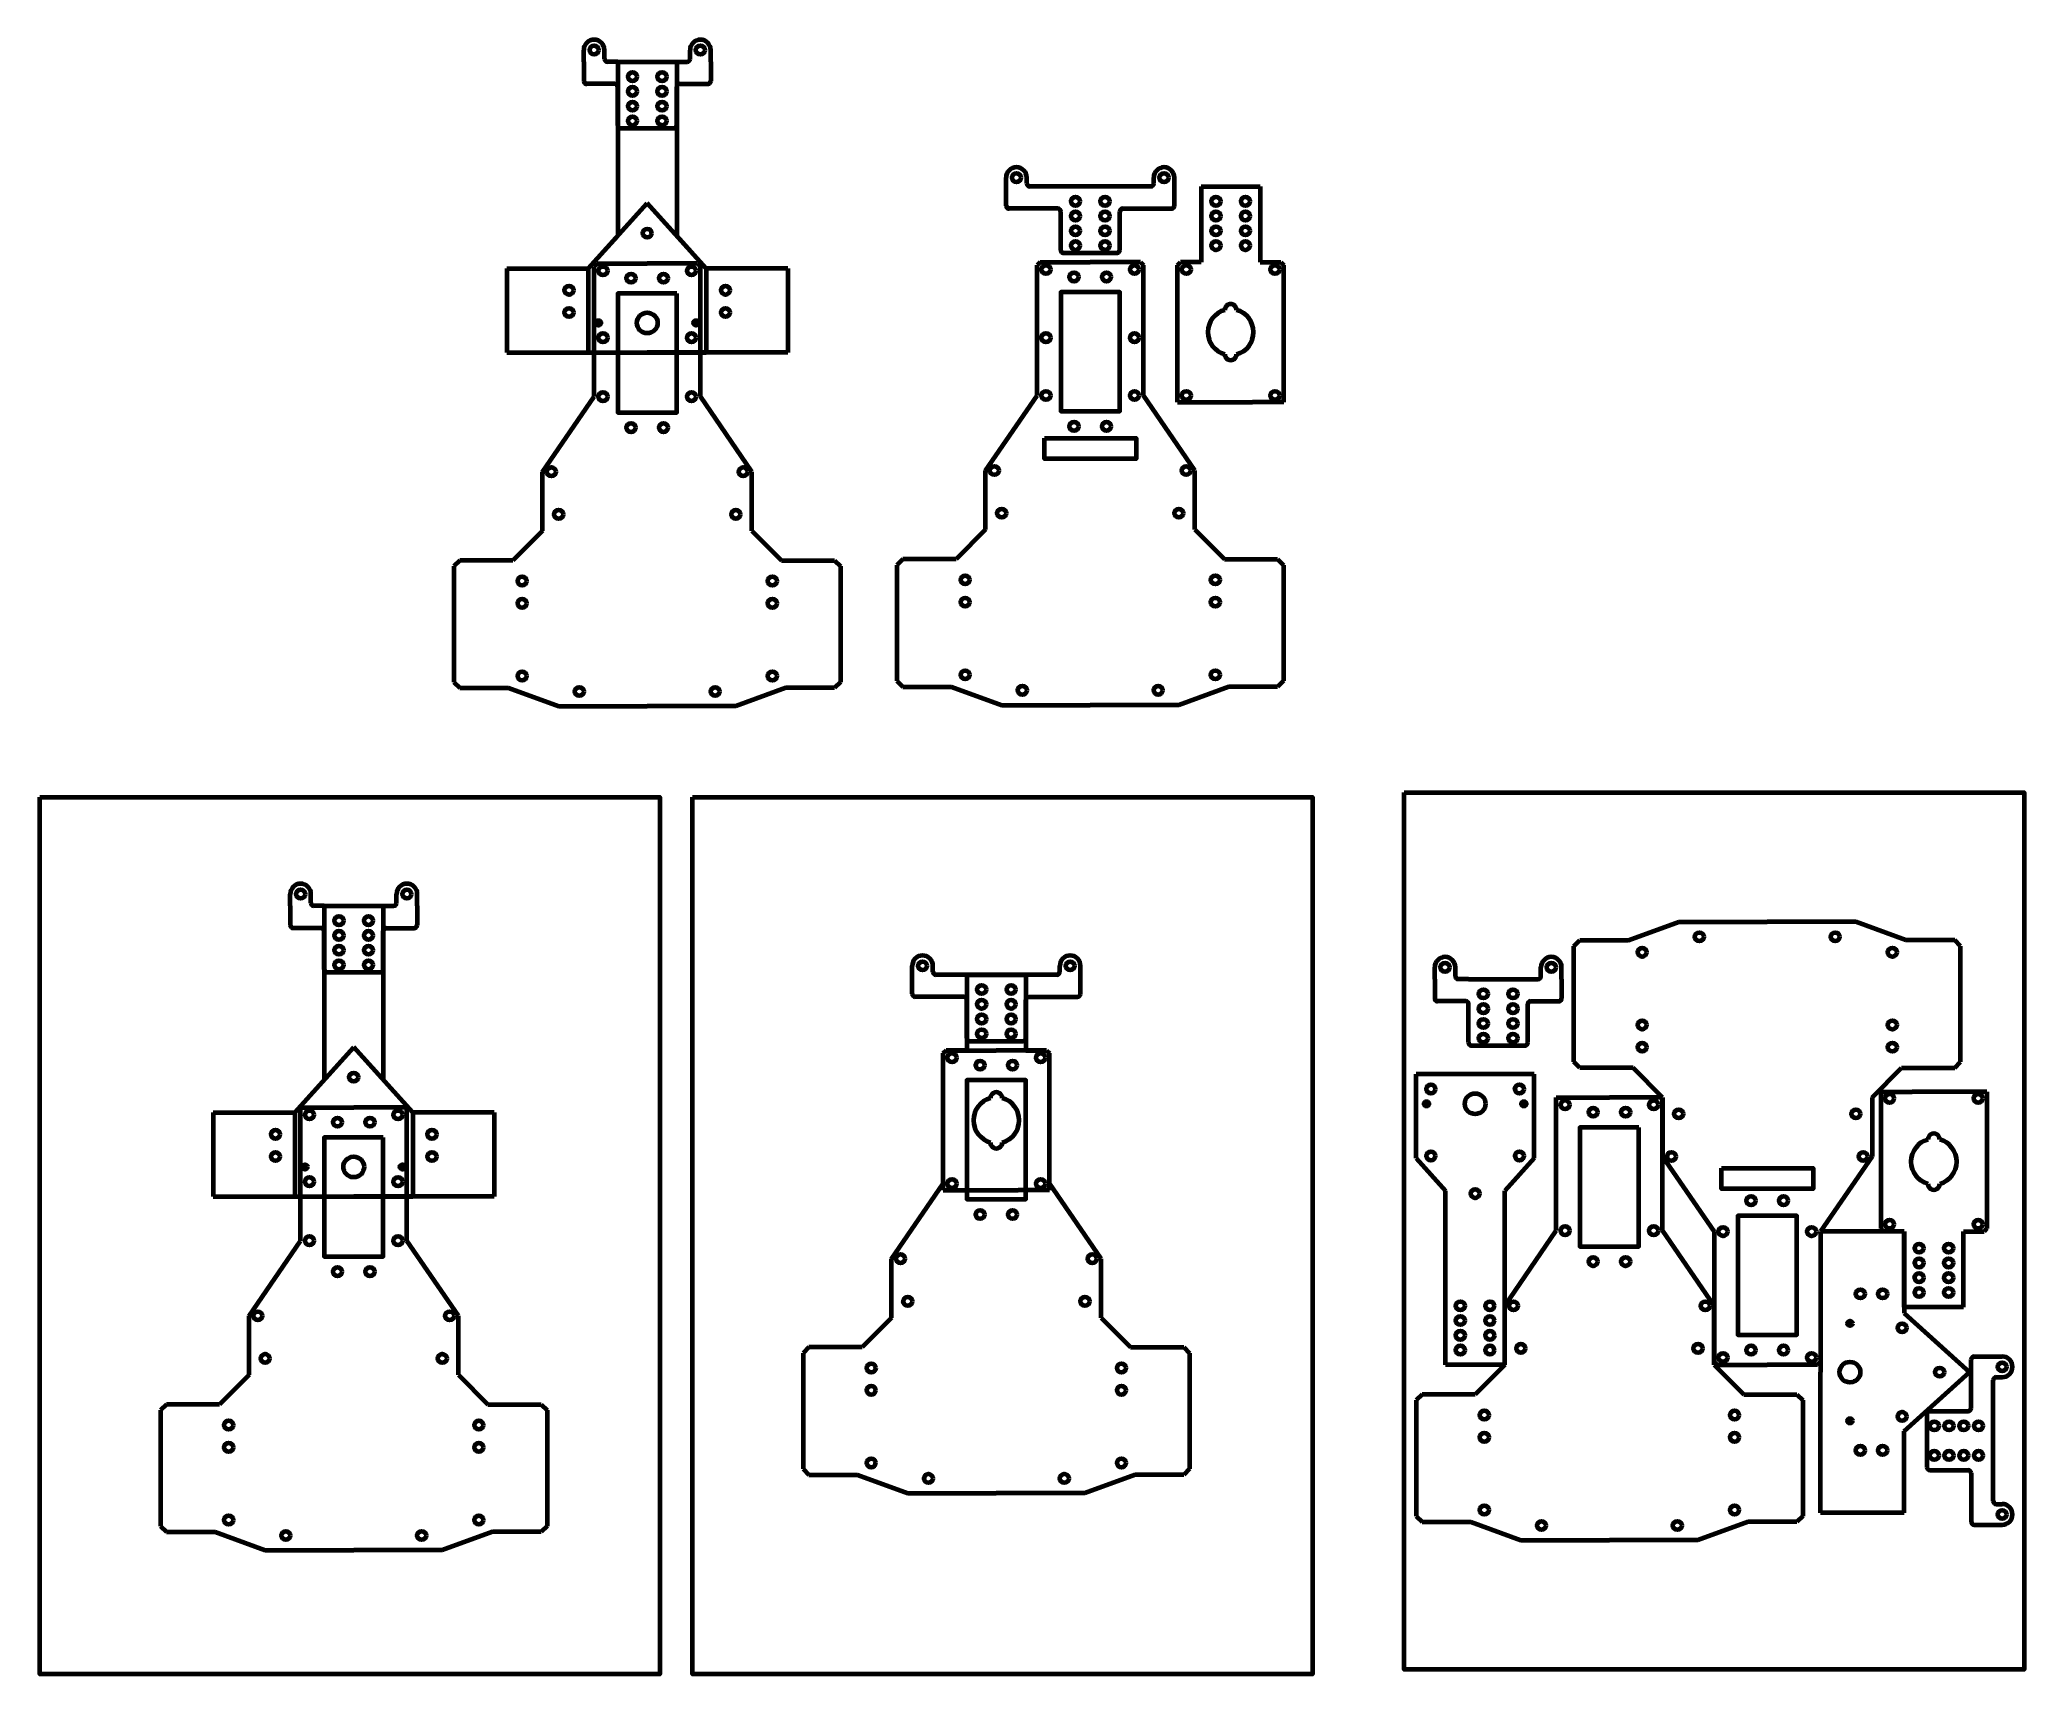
# Model space of a CAD drawing. Header units: millimetres. Extents: x 3728 to 6116, y 673 to 1227.
# Drawn here: x 3728 to 4400, y 673 to 1227 of the extents above.
import ezdxf

# ---------------------------------------------------------------- set-up
doc = ezdxf.new("R2010")
doc.units = ezdxf.units.MM
doc.layers.add('cơ bản', color=7, linetype='Continuous', lineweight=70)

msp = doc.modelspace()

# ---------------------------------------------------------------- linework, layer by layer
at = {"layer": 'cơ bản'}
for p, q in [((3911.8, 1219.18), (3911.8, 1223.18)), ((3911.8, 1219.18), (3911.8, 1212.68)), ((3918.8, 1220.18), (3918.8, 1223.18)), ((3923.3, 1219.18), (3919.8, 1219.18)), ((3923.3, 1219.18), (3943.3, 1219.18)), ((3923.3, 1219.18), (3923.3, 1160.23)), ((3923.3, 1219.18), (3943.3, 1219.18)), ((3943.3, 1219.18), (3943.3, 1160.23)), ((3943.3, 1219.18), (3946.8, 1219.18)), ((3947.8, 1220.18), (3947.8, 1223.18)), ((3954.8, 1219.18), (3954.8, 1223.18)), ((3954.8, 1219.18), (3954.8, 1212.68)), ((3922.3, 1211.68), (3912.8, 1211.68)), ((3923.3, 1197.68), (3923.3, 1210.68)), ((3943.3, 1197.68), (3943.3, 1210.68)), ((3944.3, 1211.68), (3953.8, 1211.68)), ((3924.3, 1196.68), (3942.3, 1196.68)), ((4054.85, 1170.46), (4054.85, 1179.96)), ((4061.85, 1177.96), (4061.85, 1179.96)), ((4103.85, 1176.96), (4062.85, 1176.96)), ((4104.85, 1177.96), (4104.85, 1179.96)), ((4111.85, 1170.46), (4111.85, 1179.96)), ((4120.92, 1176.96), (4120.92, 1151.34)), ((4120.92, 1176.96), (4140.92, 1176.96)), ((4140.92, 1176.96), (4140.92, 1151.34)), ((3913.3, 1149.18), (3933.3, 1171.28)), ((3953.3, 1149.18), (3933.3, 1171.28)), ((4072.35, 1169.46), (4055.85, 1169.46)), ((4073.35, 1155.46), (4073.35, 1168.46)), ((4093.35, 1155.46), (4093.35, 1168.46)), ((4094.35, 1169.46), (4110.85, 1169.46)), ((3913.3, 1149.18), (3923.3, 1160.23)), ((3953.3, 1149.18), (3943.3, 1160.23)), ((3916.3, 1150.92), (3915.3, 1149.92)), ((3915.3, 1105.8), (3915.3, 1149.92)), ((3916.3, 1150.92), (3933.3, 1150.92)), ((3950.3, 1150.92), (3933.3, 1150.92)), ((3950.3, 1150.92), (3951.3, 1149.92)), ((3951.3, 1105.8), (3951.3, 1149.92)), ((4066.35, 1151.34), (4065.35, 1150.34)), ((4065.35, 1106.21), (4065.35, 1150.34)), ((4066.35, 1151.34), (4083.35, 1151.34)), ((4074.35, 1154.46), (4092.35, 1154.46)), ((4100.35, 1151.34), (4083.35, 1151.34)), ((4100.35, 1151.34), (4101.35, 1150.34)), ((4101.35, 1106.21), (4101.35, 1150.34)), ((4112.92, 1150.34), (4113.92, 1151.34)), ((4112.92, 1120.96), (4112.92, 1150.34)), ((4120.92, 1151.34), (4113.92, 1151.34)), ((4140.92, 1151.34), (4147.92, 1151.34)), ((4147.92, 1151.34), (4148.92, 1150.34)), ((4148.92, 1120.96), (4148.92, 1150.34)), ((3885.7, 1149.18), (3913.3, 1149.18)), ((3885.7, 1149.18), (3885.7, 1120.77)), ((3913.3, 1149.18), (3913.3, 1120.77)), ((3980.9, 1149.18), (3953.3, 1149.18)), ((3953.3, 1149.18), (3953.3, 1120.77)), ((3980.9, 1149.18), (3980.9, 1120.77)), ((3885.7, 1120.77), (3933.3, 1120.77)), ((3913.3, 1120.77), (3953.3, 1120.77)), ((3980.9, 1120.77), (3933.3, 1120.77)), ((4112.92, 1103.96), (4112.92, 1120.96)), ((4148.92, 1103.96), (4148.92, 1120.96)), ((3897.82, 1080.36), (3915.3, 1105.8)), ((3968.78, 1080.36), (3951.3, 1105.8)), ((4047.88, 1080.77), (4065.35, 1106.21)), ((4118.83, 1080.77), (4101.35, 1106.21)), ((4112.92, 1103.96), (4138.31, 1103.96)), ((4148.92, 1103.96), (4138.31, 1103.96)), ((3897.82, 1060.36), (3897.82, 1080.36)), ((3968.78, 1060.36), (3968.78, 1080.36)), ((4047.88, 1060.77), (4047.88, 1080.77)), ((4118.83, 1060.77), (4118.83, 1080.77)), ((3897.82, 1060.36), (3887.82, 1050.36)), ((3968.78, 1060.36), (3978.78, 1050.36)), ((4047.88, 1060.77), (4037.88, 1050.77)), ((4118.83, 1060.77), (4128.83, 1050.77)), ((3869.82, 1050.36), (3867.82, 1048.36)), ((3887.82, 1050.36), (3869.82, 1050.36)), ((3978.78, 1050.36), (3996.78, 1050.36)), ((3996.78, 1050.36), (3998.78, 1048.36)), ((4019.88, 1050.77), (4017.88, 1048.77)), ((4017.88, 1048.77), (4017.88, 1009.56)), ((4037.88, 1050.77), (4019.88, 1050.77)), ((4128.83, 1050.77), (4146.83, 1050.77)), ((4146.83, 1050.77), (4148.83, 1048.77)), ((4148.83, 1048.77), (4148.83, 1009.56)), ((3867.82, 1048.36), (3867.82, 1009.15)), ((3998.78, 1048.36), (3998.78, 1009.15)), ((3867.82, 1009.15), (3869.82, 1007.15)), ((3998.78, 1009.15), (3996.78, 1007.15)), ((4017.88, 1009.56), (4019.88, 1007.56)), ((4148.83, 1009.56), (4146.83, 1007.56)), ((3869.82, 1007.15), (3886.32, 1007.15)), ((3886.32, 1007.15), (3903.3, 1000.94)), ((3980.28, 1007.15), (3963.3, 1000.94)), ((3996.78, 1007.15), (3980.28, 1007.15)), ((4019.88, 1007.56), (4036.38, 1007.56)), ((4036.38, 1007.56), (4053.35, 1001.35)), ((4130.33, 1007.56), (4113.35, 1001.35)), ((4146.83, 1007.56), (4130.33, 1007.56)), ((3903.3, 1000.94), (3933.3, 1000.94)), ((3963.3, 1000.94), (3933.3, 1000.94)), ((4053.35, 1001.35), (4083.35, 1001.35)), ((4113.35, 1001.35), (4083.35, 1001.35)), ((3812.39, 933.34), (3812.39, 937.34)), ((3819.39, 934.34), (3819.39, 937.34)), ((3848.39, 934.34), (3848.39, 937.34)), ((3855.39, 933.34), (3855.39, 937.34)), ((3812.39, 933.34), (3812.39, 926.84)), ((3823.89, 933.34), (3820.39, 933.34)), ((3823.89, 933.34), (3843.89, 933.34)), ((3823.89, 933.34), (3823.89, 874.39)), ((3823.89, 933.34), (3843.89, 933.34)), ((3843.89, 933.34), (3843.89, 874.39)), ((3843.89, 933.34), (3847.39, 933.34)), ((3855.39, 933.34), (3855.39, 926.84)), ((4265.7, 921.69), (4282.68, 927.9)), ((4282.68, 927.9), (4312.68, 927.9)), ((4342.68, 927.9), (4312.68, 927.9)), ((4359.65, 921.69), (4342.68, 927.9)), ((3822.89, 925.84), (3813.39, 925.84)), ((3823.89, 911.84), (3823.89, 924.84)), ((3843.89, 911.84), (3843.89, 924.84)), ((3844.89, 925.84), (3854.39, 925.84)), ((4247.2, 919.69), (4249.2, 921.69)), ((4249.2, 921.69), (4265.7, 921.69)), ((4376.15, 921.69), (4359.65, 921.69)), ((4378.15, 919.69), (4376.15, 921.69)), ((4247.2, 880.48), (4247.2, 919.69)), ((4378.15, 880.48), (4378.15, 919.69)), ((3824.89, 910.84), (3842.89, 910.84)), ((4023.05, 903.53), (4023.05, 913.03)), ((4030.05, 911.03), (4030.05, 913.03)), ((4072.05, 910.03), (4031.05, 910.03)), ((4041.55, 910.03), (4041.55, 884.41)), ((4041.55, 910.03), (4061.55, 910.03)), ((4061.55, 910.03), (4061.55, 884.41)), ((4073.05, 911.03), (4073.05, 913.03)), ((4080.05, 903.53), (4080.05, 913.03)), ((4200.02, 908.53), (4200.02, 912.53)), ((4200.02, 908.53), (4200.02, 902.03)), ((4207.02, 909.53), (4207.02, 912.53)), ((4211.52, 908.53), (4208.02, 908.53)), ((4211.52, 908.53), (4231.52, 908.53)), ((4231.52, 908.53), (4235.02, 908.53)), ((4236.02, 909.53), (4236.02, 912.53)), ((4243.02, 908.53), (4243.02, 912.53)), ((4243.02, 908.53), (4243.02, 902.03)), ((4040.55, 902.53), (4024.05, 902.53)), ((4041.55, 888.53), (4041.55, 901.53)), ((4061.55, 888.53), (4061.55, 901.53)), ((4062.55, 902.53), (4079.05, 902.53)), ((4210.52, 901.03), (4201.02, 901.03)), ((4232.52, 901.03), (4242.02, 901.03)), ((4211.52, 887.03), (4211.52, 900.03)), ((4231.52, 887.03), (4231.52, 900.03)), ((4042.55, 887.53), (4060.55, 887.53)), ((3813.88, 863.34), (3833.88, 885.44)), ((3813.88, 863.34), (3833.88, 885.44)), ((3853.89, 863.34), (3833.88, 885.44)), ((3853.89, 863.34), (3833.88, 885.44)), ((4034.54, 884.41), (4033.54, 883.41)), ((4033.54, 883.41), (4034.54, 884.41)), ((4033.54, 839.28), (4033.54, 883.41)), ((4033.54, 854.03), (4033.54, 883.41)), ((4034.54, 884.41), (4051.54, 884.41)), ((4041.55, 884.41), (4034.54, 884.41)), ((4068.54, 884.41), (4051.54, 884.41)), ((4061.55, 884.41), (4068.55, 884.41)), ((4068.54, 884.41), (4069.54, 883.41)), ((4068.55, 884.41), (4069.55, 883.41)), ((4069.54, 839.28), (4069.54, 883.41)), ((4069.55, 854.03), (4069.55, 883.41)), ((4212.52, 886.03), (4230.52, 886.03)), ((4233.73, 876.32), (4193.72, 876.32)), ((4193.72, 847.91), (4193.72, 876.32)), ((4233.73, 847.91), (4233.73, 876.32)), ((4249.2, 878.48), (4247.2, 880.48)), ((4267.2, 878.48), (4249.2, 878.48)), ((4277.2, 868.48), (4267.2, 878.48)), ((4348.15, 868.48), (4358.15, 878.48)), ((4358.15, 878.48), (4376.15, 878.48)), ((4376.15, 878.48), (4378.15, 880.48)), ((4241.2, 823.35), (4241.2, 868.48)), ((4241.2, 868.48), (4259.2, 868.48)), ((4277.2, 868.48), (4259.2, 868.48)), ((4277.2, 823.35), (4277.2, 868.48)), ((4277.2, 868.48), (4277.2, 848.48)), ((4348.15, 868.48), (4348.15, 848.48)), ((4351.08, 870.42), (4351.08, 853.42)), ((4351.08, 870.42), (4361.7, 870.42)), ((4387.09, 870.42), (4361.7, 870.42)), ((4387.09, 870.42), (4387.09, 853.42)), ((3786.28, 863.34), (3813.88, 863.34)), ((3786.28, 863.34), (3786.28, 834.93)), ((3813.88, 863.34), (3813.88, 834.93)), ((3815.88, 819.95), (3815.88, 865.08)), ((3815.88, 865.08), (3833.88, 865.08)), ((3851.88, 865.08), (3833.88, 865.08)), ((3851.88, 819.95), (3851.88, 865.08)), ((3881.48, 863.34), (3853.89, 863.34)), ((3853.89, 863.34), (3853.89, 834.93)), ((3881.48, 863.34), (3881.48, 834.93)), ((4033.54, 837.03), (4033.54, 854.03)), ((4069.55, 837.03), (4069.55, 854.03)), ((4193.72, 847.91), (4203.72, 836.86)), ((4233.73, 847.91), (4223.73, 836.86)), ((4277.2, 848.48), (4294.68, 823.04)), ((4348.15, 848.48), (4330.68, 823.04)), ((4351.08, 853.42), (4351.08, 824.04)), ((4387.09, 853.42), (4387.09, 824.04)), ((3786.28, 834.93), (3833.88, 834.93)), ((3813.88, 834.93), (3853.89, 834.93)), ((3881.48, 834.93), (3833.88, 834.93)), ((4016.07, 813.85), (4033.54, 839.28)), ((4033.54, 837.03), (4058.93, 837.03)), ((4069.55, 837.03), (4058.93, 837.03)), ((4087.02, 813.85), (4069.54, 839.28)), ((4203.72, 777.91), (4203.72, 836.86)), ((4223.72, 777.91), (4223.72, 836.86)), ((4223.72, 797.91), (4241.2, 823.35)), ((4294.68, 797.91), (4277.2, 823.35)), ((4294.68, 823.04), (4294.68, 778.91)), ((4330.68, 823.04), (4330.67, 775.44)), ((4359.09, 823.04), (4330.68, 823.04)), ((4330.68, 823.04), (4330.68, 778.91)), ((4352.08, 823.04), (4351.08, 824.04)), ((4359.09, 823.04), (4352.08, 823.04)), ((4359.09, 823.04), (4359.08, 795.44)), ((4359.09, 797.42), (4359.09, 823.04)), ((4379.09, 797.42), (4379.09, 823.04)), ((4379.09, 823.04), (4386.09, 823.04)), ((4387.09, 824.04), (4386.09, 823.04)), ((3798.41, 794.52), (3815.88, 819.95)), ((3869.36, 794.52), (3851.88, 819.95)), ((4016.07, 793.85), (4016.07, 813.85)), ((4087.02, 793.85), (4087.02, 813.85)), ((3798.41, 774.52), (3798.41, 794.52)), ((3869.36, 774.52), (3869.36, 794.52)), ((4016.07, 793.85), (4006.07, 783.85)), ((4087.02, 793.85), (4097.02, 783.85)), ((4223.72, 777.91), (4223.72, 797.91)), ((4294.68, 777.91), (4294.68, 797.91)), ((4359.08, 795.44), (4381.19, 775.44)), ((4379.09, 797.42), (4359.09, 797.42)), ((3988.07, 783.85), (3986.07, 781.85)), ((3986.07, 781.85), (3986.07, 742.64)), ((4006.07, 783.85), (3988.07, 783.85)), ((4097.02, 783.85), (4115.02, 783.85)), ((4115.02, 783.85), (4117.02, 781.85)), ((4117.02, 781.85), (4117.02, 742.64)), ((4382.73, 780.74), (4392.23, 780.74)), ((3798.41, 774.52), (3788.41, 764.52)), ((3869.36, 774.52), (3879.36, 764.52)), ((4223.72, 777.91), (4203.72, 777.91)), ((4223.72, 777.91), (4213.72, 767.91)), ((4295.68, 777.91), (4294.68, 778.91)), ((4294.68, 777.91), (4304.68, 767.91)), ((4295.68, 777.91), (4312.68, 777.91)), ((4329.68, 777.91), (4312.68, 777.91)), ((4329.68, 777.91), (4330.68, 778.91)), ((4330.67, 727.84), (4330.67, 775.44)), ((4359.08, 755.44), (4381.19, 775.44)), ((4381.73, 763.24), (4381.73, 779.74)), ((4390.23, 773.74), (4392.23, 773.74)), ((4195.72, 767.91), (4193.72, 765.91)), ((4213.72, 767.91), (4195.72, 767.91)), ((4304.68, 767.91), (4322.68, 767.91)), ((4322.68, 767.91), (4324.68, 765.91)), ((4389.23, 731.74), (4389.23, 772.74)), ((3770.41, 764.52), (3768.41, 762.52)), ((3768.41, 762.52), (3768.41, 723.31)), ((3788.41, 764.52), (3770.41, 764.52)), ((3879.36, 764.52), (3897.36, 764.52)), ((3897.36, 764.52), (3899.36, 762.52)), ((3899.36, 762.52), (3899.36, 723.31)), ((4193.72, 765.91), (4193.72, 726.7)), ((4324.68, 765.91), (4324.68, 726.7)), ((4366.73, 761.24), (4366.73, 743.24)), ((4367.73, 762.24), (4380.73, 762.24)), ((4359.08, 727.84), (4359.08, 755.44)), ((3986.07, 742.64), (3988.07, 740.64)), ((3988.07, 740.64), (4004.57, 740.64)), ((4004.57, 740.64), (4021.54, 734.43)), ((4098.52, 740.64), (4081.54, 734.43)), ((4115.02, 740.64), (4098.52, 740.64)), ((4117.02, 742.64), (4115.02, 740.64)), ((4367.73, 742.24), (4380.73, 742.24)), ((4381.73, 741.24), (4381.73, 724.74)), ((4021.54, 734.43), (4051.54, 734.43)), ((4081.54, 734.43), (4051.54, 734.43)), ((4193.72, 726.7), (4195.72, 724.7)), ((4324.68, 726.7), (4322.68, 724.7)), ((4359.08, 727.84), (4330.67, 727.84)), ((4390.23, 730.74), (4392.23, 730.74)), ((3768.41, 723.31), (3770.41, 721.31)), ((3770.41, 721.31), (3786.91, 721.31)), ((3786.91, 721.31), (3803.88, 715.1)), ((3880.86, 721.31), (3863.88, 715.1)), ((3897.36, 721.31), (3880.86, 721.31)), ((3899.36, 723.31), (3897.36, 721.31)), ((4195.72, 724.7), (4212.22, 724.7)), ((4212.22, 724.7), (4229.2, 718.49)), ((4306.18, 724.7), (4289.2, 718.49)), ((4322.68, 724.7), (4306.18, 724.7)), ((4382.73, 723.74), (4392.23, 723.74)), ((3803.88, 715.1), (3833.88, 715.1)), ((3863.88, 715.1), (3833.88, 715.1)), ((4229.2, 718.49), (4259.2, 718.49)), ((4289.2, 718.49), (4259.2, 718.49))]:
    msp.add_line(p, q, dxfattribs=at)
for points in [[(3943.3, 1140.77), (3923.3, 1140.77), (3923.3, 1100.47), (3943.3, 1100.47)], [(4067.85, 1091.76), (4098.85, 1091.76), (4098.85, 1084.76), (4067.85, 1084.76)], [(3727.51, 970.11), (3937.51, 970.11), (3937.51, 673.11), (3727.51, 673.11)], [(3948.68, 970.11), (4158.68, 970.11), (4158.68, 673.11), (3948.68, 673.11)], [(4189.73, 971.69), (4399.73, 971.69), (4399.73, 674.69), (4189.73, 674.69)], [(3843.88, 854.93), (3823.88, 854.93), (3823.88, 814.63), (3843.88, 814.63)], [(4269.2, 858.33), (4249.2, 858.33), (4249.2, 818.03), (4269.2, 818.03)], [(4297.18, 844.49), (4328.18, 844.49), (4328.18, 837.49), (4297.18, 837.49)]]:
    msp.add_lwpolyline(points, close=True, dxfattribs=at)
for points in [[(4088.81, 1141.19), (4073.35, 1141.19), (4073.35, 1100.89), (4093.35, 1100.89), (4093.35, 1141.19), (4088.81, 1141.19)], [(4057.01, 874.26), (4041.54, 874.26), (4041.54, 833.96), (4061.54, 833.96), (4061.54, 874.26), (4057.01, 874.26)], [(4307.22, 788.06), (4322.68, 788.06), (4322.68, 828.36), (4302.68, 828.36), (4302.68, 788.06), (4307.22, 788.06)]]:
    msp.add_lwpolyline(points, dxfattribs=at)
for centre, radius in [((3915.3, 1223.18), 1.5), ((3951.3, 1223.18), 1.5), ((3928.3, 1214.18), 1.5), ((3928.3, 1214.18), 1.5), ((3928.3, 1209.18), 1.5), ((3928.3, 1209.18), 1.5), ((3928.3, 1209.18), 1.5), ((3928.3, 1209.18), 1.5), ((3938.3, 1214.18), 1.5), ((3938.3, 1214.18), 1.5), ((3938.3, 1209.18), 1.5), ((3938.3, 1209.18), 1.5), ((3928.3, 1204.18), 1.5), ((3928.3, 1204.18), 1.5), ((3938.3, 1204.18), 1.5), ((3938.3, 1204.18), 1.5), ((3928.3, 1199.18), 1.5), ((3928.3, 1199.18), 1.5), ((3928.3, 1199.18), 1.5), ((3938.3, 1199.18), 1.5), ((3938.3, 1199.18), 1.5), ((4058.35, 1179.96), 1.5), ((4108.35, 1179.96), 1.5), ((4078.35, 1171.96), 1.5), ((4088.35, 1171.96), 1.5), ((4125.92, 1171.96), 1.5), ((4135.92, 1171.96), 1.5), ((4078.35, 1166.96), 1.5), ((4078.35, 1166.96), 1.5), ((4078.35, 1161.96), 1.5), ((4088.35, 1166.96), 1.5), ((4088.35, 1161.96), 1.5), ((4125.92, 1166.96), 1.5), ((4125.92, 1166.96), 1.5), ((4125.92, 1161.96), 1.5), ((4135.92, 1166.96), 1.5), ((4135.92, 1161.96), 1.5), ((3933.3, 1161.18), 1.5), ((3933.3, 1161.18), 1.5), ((4078.35, 1156.96), 1.5), ((4088.35, 1156.96), 1.5), ((4125.92, 1156.96), 1.5), ((4125.92, 1156.96), 1.5), ((4135.92, 1156.96), 1.5), ((3918.3, 1148.43), 1.5), ((3918.3, 1148.43), 1.5), ((3918.3, 1148.43), 1.5), ((3948.3, 1148.43), 1.5), ((3948.3, 1148.43), 1.5), ((3948.3, 1148.43), 1.5), ((4068.35, 1148.85), 1.5), ((4098.35, 1148.85), 1.5), ((4115.92, 1148.85), 1.5), ((4145.92, 1148.85), 1.5), ((3906.8, 1141.83), 1.5), ((3927.8, 1145.92), 1.5), ((3938.8, 1145.92), 1.5), ((3959.8, 1141.83), 1.5), ((4077.85, 1146.34), 1.5), ((4088.85, 1146.34), 1.5), ((3906.8, 1134.29), 1.5), ((3916.8, 1130.77), 0.825), ((3916.8, 1130.77), 0.825), ((3933.3, 1130.77), 3.5), ((3933.3, 1130.77), 3.5), ((3933.3, 1130.77), 3.5), ((3933.3, 1130.77), 3.5), ((3949.8, 1130.77), 0.825), ((3949.8, 1130.77), 0.825), ((3959.8, 1134.29), 1.5), ((3918.3, 1125.77), 1.5), ((3918.3, 1125.77), 1.5), ((3918.3, 1125.77), 1.5), ((3918.3, 1125.77), 1.5), ((3948.3, 1125.77), 1.5), ((3948.3, 1125.77), 1.5), ((3948.3, 1125.77), 1.5), ((3948.3, 1125.77), 1.5), ((4068.35, 1125.77), 1.5), ((4098.35, 1125.77), 1.5), ((3918.3, 1105.8), 1.5), ((3948.3, 1105.8), 1.5), ((4068.35, 1106.21), 1.5), ((4098.35, 1106.21), 1.5), ((4115.92, 1106.21), 1.5), ((4145.92, 1106.21), 1.5), ((3927.8, 1095.32), 1.5), ((3938.8, 1095.32), 1.5), ((4077.85, 1095.74), 1.5), ((4088.85, 1095.74), 1.5), ((4050.88, 1080.77), 1.5), ((4115.83, 1080.77), 1.5), ((3900.82, 1080.36), 1.5), ((3965.78, 1080.36), 1.5), ((3903.29, 1065.93), 1.5), ((3963.31, 1065.93), 1.5), ((4053.35, 1066.34), 1.5), ((4113.36, 1066.34), 1.5), ((3890.92, 1043.35), 1.5), ((3975.68, 1043.35), 1.5), ((4040.98, 1043.76), 1.5), ((4125.73, 1043.76), 1.5), ((3890.92, 1035.81), 1.5), ((3975.68, 1035.81), 1.5), ((4040.98, 1036.22), 1.5), ((4125.73, 1036.22), 1.5), ((3890.92, 1011.2), 1.5), ((3975.68, 1011.2), 1.5), ((4040.98, 1011.61), 1.5), ((4125.73, 1011.61), 1.5), ((3910.29, 1005.95), 1.5), ((3956.31, 1005.95), 1.5), ((4060.35, 1006.36), 1.5), ((4106.36, 1006.36), 1.5), ((3815.89, 937.34), 1.5), ((3851.89, 937.34), 1.5), ((3828.89, 928.34), 1.5), ((3828.89, 928.34), 1.5), ((3838.89, 928.34), 1.5), ((3838.89, 928.34), 1.5), ((3828.89, 923.34), 1.5), ((3828.89, 923.34), 1.5), ((3828.89, 923.34), 1.5), ((3828.89, 923.34), 1.5), ((3838.89, 923.34), 1.5), ((3838.89, 923.34), 1.5), ((4289.67, 922.88), 1.5), ((4335.68, 922.88), 1.5), ((3828.89, 918.34), 1.5), ((3828.89, 918.34), 1.5), ((3828.89, 913.34), 1.5), ((3828.89, 913.34), 1.5), ((3828.89, 913.34), 1.5), ((3838.89, 918.34), 1.5), ((3838.89, 918.34), 1.5), ((3838.89, 913.34), 1.5), ((3838.89, 913.34), 1.5), ((4026.55, 913.03), 1.5), ((4076.55, 913.03), 1.5), ((4270.3, 917.64), 1.5), ((4355.05, 917.64), 1.5), ((4203.52, 912.53), 1.5), ((4239.52, 912.53), 1.5), ((4046.55, 905.03), 1.5), ((4046.55, 905.03), 1.5), ((4046.55, 900.03), 1.5), ((4046.55, 900.03), 1.5), ((4046.55, 900.03), 1.5), ((4046.55, 900.03), 1.5), ((4056.55, 905.03), 1.5), ((4056.55, 905.03), 1.5), ((4056.55, 900.03), 1.5), ((4056.55, 900.03), 1.5), ((4216.52, 903.53), 1.5), ((4226.52, 903.53), 1.5), ((4046.55, 895.03), 1.5), ((4046.55, 895.03), 1.5), ((4056.55, 895.03), 1.5), ((4056.55, 895.03), 1.5), ((4216.52, 898.53), 1.5), ((4216.52, 898.53), 1.5), ((4216.52, 893.53), 1.5), ((4226.52, 898.53), 1.5), ((4226.52, 893.53), 1.5), ((4270.3, 893.03), 1.5), ((4355.05, 893.03), 1.5), ((4046.55, 890.03), 1.5), ((4046.55, 890.03), 1.5), ((4046.55, 890.03), 1.5), ((4056.55, 890.03), 1.5), ((4056.55, 890.03), 1.5), ((4216.52, 888.53), 1.5), ((4226.52, 888.53), 1.5), ((4036.55, 881.92), 1.5), ((4036.55, 881.92), 1.5), ((4046.04, 879.41), 1.5), ((4057.04, 879.41), 1.5), ((4066.54, 881.92), 1.5), ((4066.54, 881.92), 1.5), ((4270.3, 885.49), 1.5), ((4355.05, 885.49), 1.5), ((3833.88, 875.34), 1.5), ((3833.88, 875.34), 1.5), ((4198.73, 871.32), 1.5), ((4198.73, 871.32), 1.5), ((4213.73, 866.32), 3.5), ((4228.72, 871.32), 1.5), ((4228.72, 871.32), 1.5), ((4244.2, 865.99), 1.5), ((4274.2, 865.99), 1.5), ((4354.09, 868.17), 1.5), ((4384.09, 868.17), 1.5), ((3818.88, 862.59), 1.5), ((3818.88, 862.59), 1.5), ((3828.38, 860.08), 1.5), ((3839.38, 860.08), 1.5), ((3848.88, 862.59), 1.5), ((3848.88, 862.59), 1.5), ((4197.23, 866.32), 0.825), ((4230.23, 866.32), 0.825), ((4253.7, 863.48), 1.5), ((4264.7, 863.48), 1.5), ((4282.67, 862.91), 1.5), ((4342.68, 862.91), 1.5), ((3807.38, 855.99), 1.5), ((3860.38, 855.99), 1.5), ((3807.38, 848.45), 1.5), ((3833.88, 844.93), 3.5), ((3833.88, 844.93), 3.5), ((3833.88, 844.93), 3.5), ((3833.88, 844.93), 3.5), ((3860.38, 848.45), 1.5), ((4198.73, 848.66), 1.5), ((4228.72, 848.66), 1.5), ((4280.2, 848.48), 1.5), ((4345.15, 848.48), 1.5), ((3817.38, 844.93), 0.825), ((3818.88, 839.93), 1.5), ((3818.88, 839.93), 1.5), ((3848.88, 839.93), 1.5), ((3848.88, 839.93), 1.5), ((3850.38, 844.93), 0.825), ((4036.54, 839.28), 1.5), ((4036.54, 839.28), 1.5), ((4066.54, 839.28), 1.5), ((4066.54, 839.28), 1.5), ((4213.73, 835.91), 1.5), ((4307.18, 833.51), 1.5), ((4318.18, 833.51), 1.5), ((4046.04, 828.81), 1.5), ((4057.04, 828.81), 1.5), ((4354.09, 825.53), 1.5), ((4384.09, 825.53), 1.5), ((3818.88, 819.95), 1.5), ((3848.88, 819.95), 1.5), ((4244.2, 823.35), 1.5), ((4274.2, 823.35), 1.5), ((4297.68, 823.04), 1.5), ((4327.68, 823.04), 1.5), ((4019.07, 813.85), 1.5), ((4084.02, 813.85), 1.5), ((4253.7, 812.88), 1.5), ((4264.7, 812.88), 1.5), ((4364.09, 817.42), 1.5), ((4364.09, 812.42), 1.5), ((4374.09, 817.42), 1.5), ((4374.09, 817.42), 1.5), ((4374.09, 812.42), 1.5), ((3828.38, 809.48), 1.5), ((3839.38, 809.48), 1.5), ((4364.09, 807.42), 1.5), ((4374.09, 807.42), 1.5), ((4374.09, 807.42), 1.5), ((4021.54, 799.42), 1.5), ((4081.55, 799.42), 1.5), ((4344.19, 801.94), 1.5), ((4351.73, 801.94), 1.5), ((4364.09, 802.42), 1.5), ((4374.09, 802.42), 1.5), ((3801.41, 794.52), 1.5), ((3866.36, 794.52), 1.5), ((4208.72, 797.91), 1.5), ((4208.72, 792.91), 1.5), ((4218.72, 797.91), 1.5), ((4218.72, 797.91), 1.5), ((4218.72, 792.91), 1.5), ((4226.72, 797.91), 1.5), ((4291.68, 797.91), 1.5), ((4208.72, 787.91), 1.5), ((4218.72, 787.91), 1.5), ((4218.72, 787.91), 1.5), ((4340.68, 791.94), 0.825), ((4358.34, 790.44), 1.5), ((3803.88, 780.08), 1.5), ((3863.89, 780.08), 1.5), ((4208.72, 782.91), 1.5), ((4218.72, 782.91), 1.5), ((4229.19, 783.48), 1.5), ((4289.21, 783.48), 1.5), ((4297.68, 780.4), 1.5), ((4307.18, 782.91), 1.5), ((4318.18, 782.91), 1.5), ((4327.68, 780.4), 1.5), ((4009.17, 776.84), 1.5), ((4093.92, 776.84), 1.5), ((4340.67, 775.44), 3.5), ((4340.67, 775.44), 3.5), ((4340.67, 775.44), 3.5), ((4371.08, 775.44), 1.5), ((4392.23, 777.24), 1.5), ((4009.17, 769.3), 1.5), ((4093.92, 769.3), 1.5), ((4216.82, 760.9), 1.5), ((4301.58, 760.9), 1.5), ((4340.67, 758.94), 0.825), ((4358.34, 760.44), 1.5), ((3791.51, 757.51), 1.5), ((3876.26, 757.51), 1.5), ((4216.82, 753.36), 1.5), ((4301.58, 753.36), 1.5), ((4369.23, 757.24), 1.5), ((4374.23, 757.24), 1.5), ((4379.23, 757.24), 1.5), ((4379.23, 757.24), 1.5), ((4384.23, 757.24), 1.5), ((3791.51, 749.97), 1.5), ((3876.26, 749.97), 1.5), ((4009.17, 744.69), 1.5), ((4093.92, 744.69), 1.5), ((4344.19, 748.94), 1.5), ((4351.73, 748.94), 1.5), ((4369.23, 747.24), 1.5), ((4374.23, 747.24), 1.5), ((4379.23, 747.24), 1.5), ((4384.23, 747.24), 1.5), ((4028.54, 739.44), 1.5), ((4074.55, 739.44), 1.5), ((3791.51, 725.36), 1.5), ((3876.26, 725.36), 1.5), ((4216.82, 728.75), 1.5), ((4301.58, 728.75), 1.5), ((4392.23, 727.24), 1.5), ((3810.88, 720.11), 1.5), ((3856.89, 720.11), 1.5), ((4236.19, 723.5), 1.5), ((4282.21, 723.5), 1.5)]:
    msp.add_circle(centre, radius, dxfattribs=at)
for centre, radius, start, end in [((3915.3, 1223.18), 3.5, 0, 180), ((3951.3, 1223.18), 3.5, 0, 180), ((3919.8, 1220.18), 1, 180, 270), ((3946.8, 1220.18), 1, 270, 0), ((3912.8, 1212.68), 1, 180, 270), ((3922.3, 1210.68), 1, 360, 90), ((3944.3, 1210.68), 1, 90, 180), ((3953.8, 1212.68), 1, 270, 0), ((3924.3, 1197.68), 1, 180, 270), ((3942.3, 1197.68), 1, 270, 360), ((4058.35, 1179.96), 3.5, 0, 180), ((4108.35, 1179.96), 3.5, 0, 180), ((4062.85, 1177.96), 1, 180, 270), ((4103.85, 1177.96), 1, 270, 0), ((4055.85, 1170.46), 1, 180, 270), ((4110.85, 1170.46), 1, 270, 0), ((4072.35, 1168.46), 1, 360, 90), ((4094.35, 1168.46), 1, 90, 180), ((4074.35, 1155.46), 1, 180, 270), ((4092.35, 1155.46), 1, 270, 360), ((4130.92, 1135.15), 2, 359.6419, 180.3581), ((4130.92, 1127.65), 7.75, 104.95495, 255.04505), ((4130.92, 1127.65), 7.75, 284.95495, 75.04505), ((4130.92, 1120.15), 2, 179.6419, 0.3581), ((3815.89, 937.34), 3.5, 0, 180), ((3851.89, 937.34), 3.5, 0, 180), ((3820.39, 934.34), 1, 180, 270), ((3847.39, 934.34), 1, 270, 0), ((3813.39, 926.84), 1, 180, 270), ((3822.89, 924.84), 1, 360, 90), ((3844.89, 924.84), 1, 90, 180), ((3854.39, 926.84), 1, 270, 0), ((4026.55, 913.03), 3.5, 0, 180), ((4076.55, 913.03), 3.5, 0, 180), ((4203.52, 912.53), 3.5, 0, 180), ((4239.52, 912.53), 3.5, 0, 180), ((3824.89, 911.84), 1, 180, 270), ((3842.89, 911.84), 1, 270, 360), ((4031.05, 911.03), 1, 180, 270), ((4072.05, 911.03), 1, 270, 0), ((4208.02, 909.53), 1, 180, 270), ((4235.02, 909.53), 1, 270, 0), ((4024.05, 903.53), 1, 180, 270), ((4040.55, 901.53), 1, 360, 90), ((4062.55, 901.53), 1, 90, 180), ((4079.05, 903.53), 1, 270, 0), ((4201.02, 902.03), 1, 180, 270), ((4210.52, 900.03), 1, 360, 90), ((4232.52, 900.03), 1, 90, 180), ((4242.02, 902.03), 1, 270, 0), ((4042.55, 888.53), 1, 180, 270), ((4060.55, 888.53), 1, 270, 360), ((4212.52, 887.03), 1, 180, 270), ((4230.52, 887.03), 1, 270, 360), ((4051.55, 860.72), 7.75, 104.95495, 255.04505), ((4051.55, 868.22), 2, 359.6419, 180.3581), ((4051.55, 860.72), 7.75, 284.95495, 75.04505), ((4369.09, 846.73), 7.75, 104.95495, 255.04505), ((4369.09, 854.23), 2, 359.6419, 180.3581), ((4369.09, 846.73), 7.75, 284.95495, 75.04505), ((4051.55, 853.22), 2, 179.6419, 0.3581), ((4369.09, 839.23), 2, 179.6419, 0.3581), ((4382.73, 779.74), 1, 90, 180), ((4392.23, 777.24), 3.5, 270, 90), ((4390.23, 772.74), 1, 90, 180), ((4367.73, 761.24), 1, 90, 180), ((4380.73, 763.24), 1, 270, 0), ((4367.73, 743.24), 1, 180, 270), ((4380.73, 741.24), 1, 0, 90), ((4390.23, 731.74), 1, 180, 270), ((4392.23, 727.24), 3.5, 270, 90), ((4382.73, 724.74), 1, 180, 270)]:
    msp.add_arc(centre, radius, start, end, dxfattribs=at)

doc.saveas('drawing.dxf')
